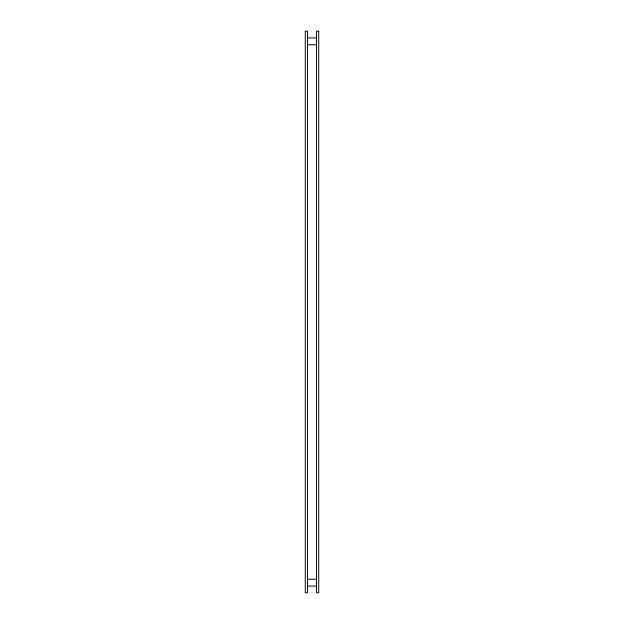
<?xml version="1.0" encoding="UTF-8"?>
<svg xmlns="http://www.w3.org/2000/svg" width="624" height="624" viewBox="0 0 624 624"><rect width="100%" height="100%" fill="white"/><g stroke="black" fill="none" stroke-linecap="round" stroke-linejoin="round"><path stroke-width="0.94" d="M307.507 37.939L316.493 37.939M307.507 44.678L316.493 44.678M307.507 579.322L316.493 579.322M307.507 586.061L316.493 586.061M307.507 31.2L305.261 31.2L305.261 592.8L307.507 592.8L307.507 31.2M318.739 31.2L316.493 31.2L316.493 592.8L318.739 592.8L318.739 31.2"/></g></svg>
